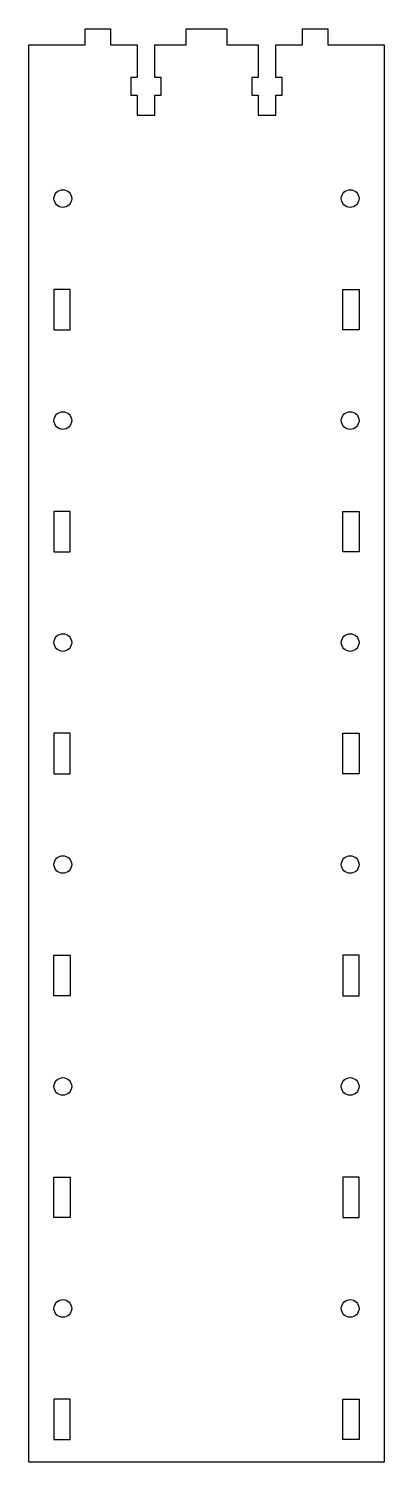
# Model space of a CAD drawing. Header units: millimetres. Extents: x -35 to 35, y -140 to 144.
import ezdxf

# ---------------------------------------------------------------- set-up
doc = ezdxf.new("R2010")
doc.units = ezdxf.units.MM
doc.layers.get('0').update_dxf_attribs({"linetype": 'CONTINUOUS'})

msp = doc.modelspace()

# ---------------------------------------------------------------- linework, layer by layer
for points in [[(-35.175, -140.5), (-35.175, 140.5), (-24, 140.5), (-24, 143.675), (-19, 143.675), (-19, 140.5), (-13.75, 140.5), (-13.75, 134), (-15, 134), (-15, 130.5), (-13.75, 130.5), (-13.75, 126.5), (-10.25, 126.5), (-10.25, 130.5), (-9, 130.5), (-9, 134), (-10.25, 134), (-10.25, 140.5), (-4, 140.5), (-4, 143.675), (4, 143.675), (4, 140.5), (10.25, 140.5), (10.25, 134), (9, 134), (9, 130.5), (10.25, 130.5), (10.25, 126.5), (13.75, 126.5), (13.75, 130.5), (15, 130.5), (15, 134), (13.75, 134), (13.75, 140.5), (19, 140.5), (19, 143.675), (24, 143.675), (24, 140.5), (35.175, 140.5), (35.175, -140.5)], [(-27, 84), (-27, 92), (-30.175, 92), (-30.175, 84)], [(27, 92), (30.175, 92), (30.175, 84), (27, 84)], [(-27, 40), (-27, 48), (-30.175, 48), (-30.175, 40)], [(27, 40), (27, 48), (30.175, 48), (30.175, 40)], [(-30.175, -4), (-27, -4), (-27, 4), (-30.175, 4)], [(30.175, 4), (30.175, -4), (27, -4), (27, 4)], [(-27, -40), (-27, -48), (-30.175, -48), (-30.175, -40)], [(30.175, -40), (27, -40), (27, -48), (30.175, -48)], [(-27, -92), (-30.175, -92), (-30.175, -84), (-27, -84)], [(27, -92), (30.175, -92), (30.175, -84), (27, -84)], [(-27, -128), (-30.175, -128), (-30.175, -136), (-27, -136)], [(30.175, -136), (27, -136), (27, -128), (30.175, -128)]]:
    msp.add_lwpolyline(points, close=True)
for centre in [(-28.425, 110), (28.425, 110), (-28.425, 66), (28.425, 66), (-28.425, 22), (28.425, 22), (-28.425, -22), (28.425, -22), (-28.425, -66), (28.425, -66), (-28.425, -110), (28.425, -110)]:
    msp.add_circle(centre, 1.75)

doc.saveas('drawing.dxf')
